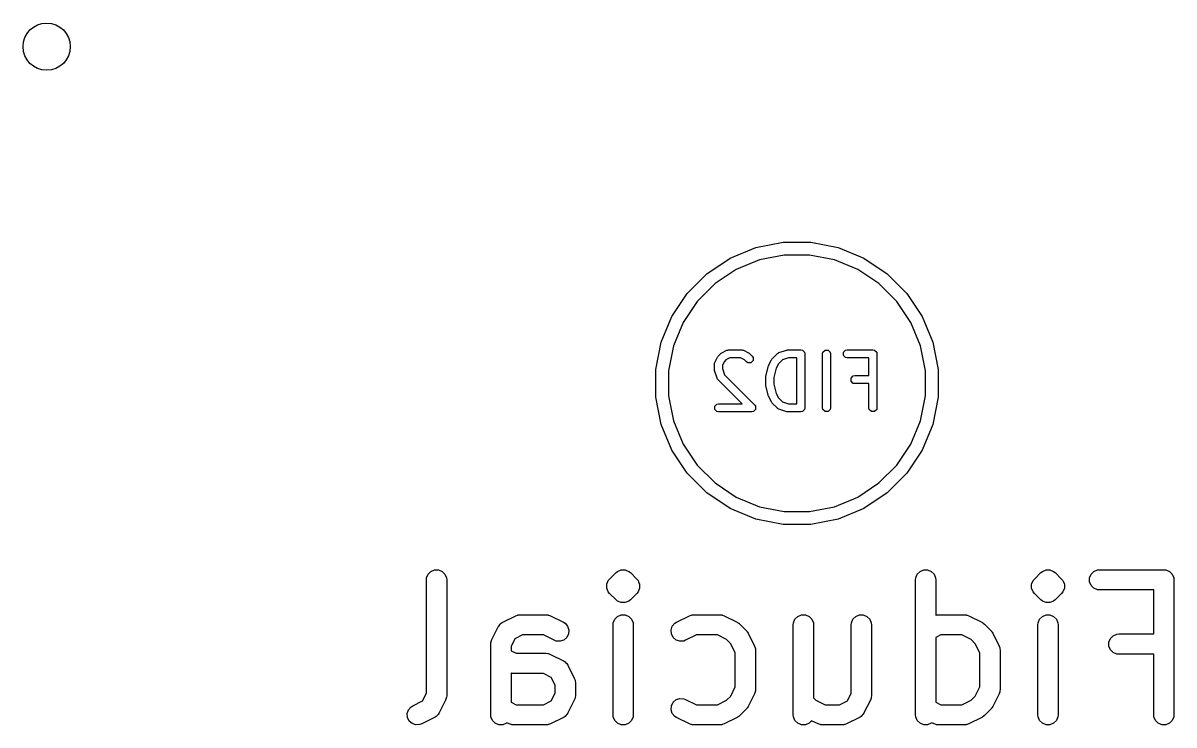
# Model space of a CAD drawing. Header units: inches. Extents: x -0.1 to 2.99, y 0.2 to 2.25.
# Drawn here: x 0.3931 to 0.7284, y 0.2023 to 0.4069 of the extents above; entities that cross this region are included whole.
import ezdxf

# ---------------------------------------------------------------- set-up
doc = ezdxf.new("R2010")
doc.units = ezdxf.units.IN
doc.header["$MEASUREMENT"] = 0
doc.layers.add('BLACK', color=250, linetype='CONTINUOUS')

msp = doc.modelspace()

# ---------------------------------------------------------------- linework, layer by layer
at = {"layer": 'BLACK', "linetype": 'CONTINUOUS'}
for p, q in [((0.60654, 0.34142), (0.61449, 0.343)), ((0.61449, 0.343), (0.6226, 0.343)), ((0.6226, 0.343), (0.63054, 0.34142)), ((0.59906, 0.33832), (0.60654, 0.34142)), ((0.61486, 0.33926), (0.60763, 0.33782)), ((0.62223, 0.33926), (0.61486, 0.33926)), ((0.62945, 0.33782), (0.62223, 0.33926)), ((0.63054, 0.34142), (0.63803, 0.33832)), ((0.59232, 0.33381), (0.59906, 0.33832)), ((0.60763, 0.33782), (0.60083, 0.335)), ((0.63626, 0.335), (0.62945, 0.33782)), ((0.63803, 0.33832), (0.64477, 0.33381)), ((0.58659, 0.32808), (0.59232, 0.33381)), ((0.60083, 0.335), (0.5947, 0.33091)), ((0.64239, 0.33091), (0.63626, 0.335)), ((0.64477, 0.33381), (0.6505, 0.32808)), ((0.5947, 0.33091), (0.58949, 0.3257)), ((0.6476, 0.3257), (0.64239, 0.33091)), ((0.58209, 0.32135), (0.58659, 0.32808)), ((0.58949, 0.3257), (0.5854, 0.31957)), ((0.65169, 0.31957), (0.6476, 0.3257)), ((0.6505, 0.32808), (0.655, 0.32135)), ((0.57898, 0.31386), (0.58209, 0.32135)), ((0.5854, 0.31957), (0.58258, 0.31277)), ((0.65451, 0.31277), (0.65169, 0.31957)), ((0.655, 0.32135), (0.6581, 0.31386)), ((0.5774, 0.30591), (0.57898, 0.31386)), ((0.58258, 0.31277), (0.58114, 0.30554)), ((0.65594, 0.30554), (0.65451, 0.31277)), ((0.6581, 0.31386), (0.65968, 0.30591)), ((0.59461, 0.30797), (0.59536, 0.30947)), ((0.59536, 0.30947), (0.59548, 0.30962)), ((0.59548, 0.30962), (0.59559, 0.30978)), ((0.59559, 0.30978), (0.59634, 0.31053)), ((0.59634, 0.31053), (0.59649, 0.31063)), ((0.59649, 0.31063), (0.59664, 0.31075)), ((0.59664, 0.31075), (0.59814, 0.3115)), ((0.59787, 0.30872), (0.59739, 0.30824)), ((0.59895, 0.30926), (0.59787, 0.30872)), ((0.59814, 0.3115), (0.5982, 0.31152)), ((0.5982, 0.31152), (0.59822, 0.31154)), ((0.59822, 0.31154), (0.5984, 0.31157)), ((0.5984, 0.31157), (0.59859, 0.31162)), ((0.59859, 0.31162), (0.59861, 0.31161)), ((0.59861, 0.31161), (0.59867, 0.31162)), ((0.59867, 0.31162), (0.60242, 0.31162)), ((0.60214, 0.30926), (0.59895, 0.30926)), ((0.60322, 0.30872), (0.60214, 0.30926)), ((0.60242, 0.31162), (0.60248, 0.31161)), ((0.60248, 0.31161), (0.6025, 0.31162)), ((0.6025, 0.31162), (0.60269, 0.31157)), ((0.60269, 0.31157), (0.60287, 0.31154)), ((0.60287, 0.31154), (0.60289, 0.31152)), ((0.60289, 0.31152), (0.60295, 0.3115)), ((0.60295, 0.3115), (0.60445, 0.31075)), ((0.60383, 0.30811), (0.60322, 0.30872)), ((0.60445, 0.31075), (0.6046, 0.31063)), ((0.6046, 0.31063), (0.60476, 0.31053)), ((0.60476, 0.31053), (0.60551, 0.30978)), ((0.60576, 0.30849), (0.60512, 0.30785)), ((0.60551, 0.30978), (0.60576, 0.3094)), ((0.60576, 0.3094), (0.60576, 0.30849)), ((0.61036, 0.30722), (0.61111, 0.30872)), ((0.61111, 0.30872), (0.61123, 0.30887)), ((0.61123, 0.30887), (0.61133, 0.30903)), ((0.61133, 0.30903), (0.61283, 0.31053)), ((0.61283, 0.31053), (0.61288, 0.31056)), ((0.61288, 0.31056), (0.61289, 0.31059)), ((0.61289, 0.31059), (0.61306, 0.31068)), ((0.61306, 0.31068), (0.61322, 0.31079)), ((0.61431, 0.30866), (0.61314, 0.30749)), ((0.61322, 0.31079), (0.61324, 0.31079)), ((0.61324, 0.31079), (0.6133, 0.31081)), ((0.6133, 0.31081), (0.61555, 0.31156)), ((0.61611, 0.30926), (0.61431, 0.30866)), ((0.61555, 0.31156), (0.61573, 0.31159)), ((0.61573, 0.31159), (0.61592, 0.31162)), ((0.61592, 0.31162), (0.61967, 0.31162)), ((0.61849, 0.30926), (0.61611, 0.30926)), ((0.61849, 0.29588), (0.61849, 0.30926)), ((0.61967, 0.31162), (0.62012, 0.31154)), ((0.62012, 0.31154), (0.62076, 0.3109)), ((0.62076, 0.3109), (0.62085, 0.31044)), ((0.62085, 0.31044), (0.62085, 0.2947)), ((0.62599, 0.31044), (0.62608, 0.3109)), ((0.62599, 0.2947), (0.62599, 0.31044)), ((0.62608, 0.3109), (0.62672, 0.31154)), ((0.62672, 0.31154), (0.62762, 0.31154)), ((0.62762, 0.31154), (0.62826, 0.3109)), ((0.62826, 0.3109), (0.62835, 0.31044)), ((0.62835, 0.31044), (0.62835, 0.2947)), ((0.63208, 0.3109), (0.63271, 0.31154)), ((0.63208, 0.30999), (0.63208, 0.3109)), ((0.63271, 0.30935), (0.63208, 0.30999)), ((0.63271, 0.31154), (0.63317, 0.31162)), ((0.63317, 0.30926), (0.63271, 0.30935)), ((0.63317, 0.31162), (0.64067, 0.31162)), ((0.63948, 0.30926), (0.63317, 0.30926)), ((0.63948, 0.30413), (0.63948, 0.30926)), ((0.64067, 0.31162), (0.64112, 0.31154)), ((0.64112, 0.31154), (0.64176, 0.3109)), ((0.64176, 0.3109), (0.64185, 0.31044)), ((0.64185, 0.31044), (0.64185, 0.2947)), ((0.5774, 0.30554), (0.5774, 0.30591)), ((0.5774, 0.29781), (0.5774, 0.30554)), ((0.58114, 0.30554), (0.58114, 0.29817)), ((0.59449, 0.30753), (0.59454, 0.30771)), ((0.5945, 0.3075), (0.59449, 0.30753)), ((0.59449, 0.30744), (0.5945, 0.3075)), ((0.59449, 0.30594), (0.59449, 0.30744)), ((0.59453, 0.30576), (0.59449, 0.30594)), ((0.59455, 0.30557), (0.59453, 0.30576)), ((0.59454, 0.30771), (0.59458, 0.3079)), ((0.5953, 0.30332), (0.59455, 0.30557)), ((0.59458, 0.3079), (0.5946, 0.30792)), ((0.5946, 0.30792), (0.59461, 0.30797)), ((0.59739, 0.30824), (0.59685, 0.30717)), ((0.59685, 0.30717), (0.59685, 0.30614)), ((0.59685, 0.30614), (0.59745, 0.30433)), ((0.60422, 0.30785), (0.60383, 0.30811)), ((0.60512, 0.30785), (0.60422, 0.30785)), ((0.60952, 0.30398), (0.61027, 0.30698)), ((0.61027, 0.30698), (0.61033, 0.3071)), ((0.61033, 0.3071), (0.61036, 0.30722)), ((0.61253, 0.30628), (0.61185, 0.30355)), ((0.61314, 0.30749), (0.61253, 0.30628)), ((0.65594, 0.29817), (0.65594, 0.30554)), ((0.65968, 0.30591), (0.65968, 0.29781)), ((0.59533, 0.30327), (0.5953, 0.30332)), ((0.59533, 0.30324), (0.59533, 0.30327)), ((0.59543, 0.30309), (0.59533, 0.30324)), ((0.59553, 0.30292), (0.59543, 0.30309)), ((0.59555, 0.30291), (0.59553, 0.30292)), ((0.59559, 0.30286), (0.59555, 0.30291)), ((0.60257, 0.29588), (0.59559, 0.30286)), ((0.59745, 0.30433), (0.60626, 0.29553)), ((0.60949, 0.30369), (0.60952, 0.30384)), ((0.60949, 0.30144), (0.60949, 0.30369)), ((0.60952, 0.30384), (0.60952, 0.30398)), ((0.61185, 0.30355), (0.61185, 0.30159)), ((0.63432, 0.3034), (0.63496, 0.30404)), ((0.63432, 0.30249), (0.63432, 0.3034)), ((0.63496, 0.30185), (0.63432, 0.30249)), ((0.63496, 0.30404), (0.63542, 0.30413)), ((0.63542, 0.30176), (0.63496, 0.30185)), ((0.63542, 0.30413), (0.63948, 0.30413)), ((0.63948, 0.30176), (0.63542, 0.30176)), ((0.63948, 0.2947), (0.63948, 0.30176)), ((0.60952, 0.3013), (0.60949, 0.30144)), ((0.60952, 0.30116), (0.60952, 0.3013)), ((0.61027, 0.29816), (0.60952, 0.30116)), ((0.61185, 0.30159), (0.61253, 0.29886)), ((0.61253, 0.29886), (0.61314, 0.29765)), ((0.57898, 0.28986), (0.5774, 0.29781)), ((0.58114, 0.29817), (0.58258, 0.29095)), ((0.59458, 0.29515), (0.59522, 0.29579)), ((0.59458, 0.29424), (0.59458, 0.29515)), ((0.59522, 0.29579), (0.59567, 0.29588)), ((0.59567, 0.29588), (0.60257, 0.29588)), ((0.60626, 0.29553), (0.60651, 0.29515)), ((0.60651, 0.29515), (0.60651, 0.29515)), ((0.60651, 0.29515), (0.60651, 0.29515)), ((0.60651, 0.29515), (0.60651, 0.29424)), ((0.61033, 0.29804), (0.61027, 0.29816)), ((0.61036, 0.29792), (0.61033, 0.29804)), ((0.61111, 0.29642), (0.61036, 0.29792)), ((0.61123, 0.29627), (0.61111, 0.29642)), ((0.61133, 0.29611), (0.61123, 0.29627)), ((0.61283, 0.29461), (0.61133, 0.29611)), ((0.61314, 0.29765), (0.61431, 0.29648)), ((0.61431, 0.29648), (0.61611, 0.29588)), ((0.61611, 0.29588), (0.61849, 0.29588)), ((0.65451, 0.29095), (0.65594, 0.29817)), ((0.65968, 0.29781), (0.6581, 0.28986)), ((0.59522, 0.2936), (0.59458, 0.29424)), ((0.59567, 0.29351), (0.59522, 0.2936)), ((0.60542, 0.29351), (0.59567, 0.29351)), ((0.60587, 0.2936), (0.60542, 0.29351)), ((0.60651, 0.29424), (0.60587, 0.2936)), ((0.60651, 0.29424), (0.60651, 0.29424)), ((0.60651, 0.29424), (0.60651, 0.29424)), ((0.61288, 0.29458), (0.61283, 0.29461)), ((0.61289, 0.29455), (0.61288, 0.29458)), ((0.61306, 0.29446), (0.61289, 0.29455)), ((0.61322, 0.29435), (0.61306, 0.29446)), ((0.61324, 0.29435), (0.61322, 0.29435)), ((0.6133, 0.29433), (0.61324, 0.29435)), ((0.61555, 0.29358), (0.6133, 0.29433)), ((0.61573, 0.29355), (0.61555, 0.29358)), ((0.61592, 0.29351), (0.61573, 0.29355)), ((0.61967, 0.29351), (0.61592, 0.29351)), ((0.62012, 0.2936), (0.61967, 0.29351)), ((0.62076, 0.29424), (0.62012, 0.2936)), ((0.62085, 0.2947), (0.62076, 0.29424)), ((0.62076, 0.29424), (0.62076, 0.29424)), ((0.62608, 0.29424), (0.62599, 0.2947)), ((0.62672, 0.2936), (0.62608, 0.29424)), ((0.62762, 0.2936), (0.62672, 0.2936)), ((0.62826, 0.29424), (0.62762, 0.2936)), ((0.62835, 0.2947), (0.62826, 0.29424)), ((0.63957, 0.29424), (0.63948, 0.2947)), ((0.64021, 0.2936), (0.63957, 0.29424)), ((0.64112, 0.2936), (0.64021, 0.2936)), ((0.64176, 0.29424), (0.64112, 0.2936)), ((0.64185, 0.2947), (0.64176, 0.29424)), ((0.58209, 0.28237), (0.57898, 0.28986)), ((0.58258, 0.29095), (0.5854, 0.28414)), ((0.65169, 0.28414), (0.65451, 0.29095)), ((0.6581, 0.28986), (0.655, 0.28237)), ((0.58659, 0.27563), (0.58209, 0.28237)), ((0.5854, 0.28414), (0.58949, 0.27802)), ((0.6476, 0.27802), (0.65169, 0.28414)), ((0.655, 0.28237), (0.6505, 0.27563)), ((0.59232, 0.2699), (0.58659, 0.27563)), ((0.58949, 0.27802), (0.5947, 0.27281)), ((0.64239, 0.27281), (0.6476, 0.27802)), ((0.6505, 0.27563), (0.64477, 0.2699)), ((0.5947, 0.27281), (0.60083, 0.26871)), ((0.63626, 0.26871), (0.64239, 0.27281)), ((0.59906, 0.2654), (0.59232, 0.2699)), ((0.60083, 0.26871), (0.60763, 0.26589)), ((0.62945, 0.26589), (0.63626, 0.26871)), ((0.64477, 0.2699), (0.63803, 0.2654)), ((0.60654, 0.2623), (0.59906, 0.2654)), ((0.60763, 0.26589), (0.61486, 0.26446)), ((0.62223, 0.26446), (0.62945, 0.26589)), ((0.63803, 0.2654), (0.63054, 0.2623)), ((0.61449, 0.26072), (0.60654, 0.2623)), ((0.61486, 0.26446), (0.62223, 0.26446)), ((0.63054, 0.2623), (0.6226, 0.26072)), ((0.6226, 0.26072), (0.61449, 0.26072)), ((0.5106, 0.24458), (0.51066, 0.24516)), ((0.51066, 0.24516), (0.5111, 0.24622)), ((0.5111, 0.24622), (0.51192, 0.24704)), ((0.51192, 0.24704), (0.51298, 0.24748)), ((0.51298, 0.24748), (0.51413, 0.24748)), ((0.51413, 0.24748), (0.5152, 0.24704)), ((0.5152, 0.24704), (0.51601, 0.24622)), ((0.51601, 0.24622), (0.51645, 0.24516)), ((0.51645, 0.24516), (0.51651, 0.24458)), ((0.56359, 0.24435), (0.56396, 0.2448)), ((0.56396, 0.2448), (0.56584, 0.24667)), ((0.56584, 0.24667), (0.56628, 0.24704)), ((0.56628, 0.24704), (0.56735, 0.24748)), ((0.56735, 0.24748), (0.5685, 0.24748)), ((0.5685, 0.24748), (0.5685, 0.24748)), ((0.5685, 0.24748), (0.56957, 0.24704)), ((0.56957, 0.24704), (0.57001, 0.24667)), ((0.57001, 0.24667), (0.57189, 0.2448)), ((0.57189, 0.2448), (0.57225, 0.24435)), ((0.65309, 0.24458), (0.65314, 0.24516)), ((0.65314, 0.24516), (0.65358, 0.24622)), ((0.65358, 0.24622), (0.6544, 0.24704)), ((0.6544, 0.24704), (0.65546, 0.24748)), ((0.65546, 0.24748), (0.65661, 0.24748)), ((0.65661, 0.24748), (0.65768, 0.24704)), ((0.65768, 0.24704), (0.65849, 0.24622)), ((0.65849, 0.24622), (0.65893, 0.24516)), ((0.65893, 0.24516), (0.65899, 0.24458)), ((0.68733, 0.24435), (0.6877, 0.2448)), ((0.6877, 0.2448), (0.68957, 0.24667)), ((0.68957, 0.24667), (0.69002, 0.24704)), ((0.69002, 0.24704), (0.69108, 0.24748)), ((0.69108, 0.24748), (0.69224, 0.24748)), ((0.69224, 0.24748), (0.69224, 0.24748)), ((0.69224, 0.24748), (0.6933, 0.24704)), ((0.6933, 0.24704), (0.69375, 0.24667)), ((0.69375, 0.24667), (0.69562, 0.2448)), ((0.69562, 0.2448), (0.69599, 0.24435)), ((0.70376, 0.24516), (0.7042, 0.24622)), ((0.70376, 0.24401), (0.70376, 0.24516)), ((0.7042, 0.24622), (0.70502, 0.24704)), ((0.70502, 0.24704), (0.70608, 0.24748)), ((0.70608, 0.24748), (0.70666, 0.24753)), ((0.70666, 0.24753), (0.7254, 0.24753)), ((0.7254, 0.24753), (0.72598, 0.24748)), ((0.72598, 0.24748), (0.72705, 0.24704)), ((0.72705, 0.24704), (0.72786, 0.24622)), ((0.72786, 0.24622), (0.7283, 0.24516)), ((0.7283, 0.24516), (0.72836, 0.24458)), ((0.5106, 0.21153), (0.5106, 0.24458)), ((0.51651, 0.24458), (0.51651, 0.21084)), ((0.56315, 0.24328), (0.56359, 0.24435)), ((0.56315, 0.24213), (0.56315, 0.24328)), ((0.56359, 0.24107), (0.56315, 0.24213)), ((0.57225, 0.24435), (0.5724, 0.24401)), ((0.5727, 0.24213), (0.57225, 0.24107)), ((0.5724, 0.24401), (0.5727, 0.24328)), ((0.5727, 0.24328), (0.5727, 0.24213)), ((0.65309, 0.20521), (0.65309, 0.24458)), ((0.65899, 0.24458), (0.65899, 0.2343)), ((0.68689, 0.24328), (0.68733, 0.24435)), ((0.68689, 0.24213), (0.68689, 0.24328)), ((0.68733, 0.24107), (0.68689, 0.24213)), ((0.69599, 0.24435), (0.69613, 0.24401)), ((0.69643, 0.24213), (0.69599, 0.24107)), ((0.69613, 0.24401), (0.69643, 0.24328)), ((0.69643, 0.24328), (0.69643, 0.24213)), ((0.7042, 0.24294), (0.70376, 0.24401)), ((0.70502, 0.24213), (0.7042, 0.24294)), ((0.70608, 0.24169), (0.70502, 0.24213)), ((0.70666, 0.24163), (0.70608, 0.24169)), ((0.72245, 0.24163), (0.70666, 0.24163)), ((0.72245, 0.22879), (0.72245, 0.24163)), ((0.72836, 0.24458), (0.72836, 0.20521)), ((0.56396, 0.24062), (0.56359, 0.24107)), ((0.56584, 0.23874), (0.56396, 0.24062)), ((0.56628, 0.23838), (0.56584, 0.23874)), ((0.56735, 0.23794), (0.56628, 0.23838)), ((0.56957, 0.23838), (0.5685, 0.23794)), ((0.57001, 0.23874), (0.56957, 0.23838)), ((0.57189, 0.24062), (0.57001, 0.23874)), ((0.57225, 0.24107), (0.57189, 0.24062)), ((0.6877, 0.24062), (0.68733, 0.24107)), ((0.68957, 0.23874), (0.6877, 0.24062)), ((0.69002, 0.23838), (0.68957, 0.23874)), ((0.69108, 0.23794), (0.69002, 0.23838)), ((0.6933, 0.23838), (0.69224, 0.23794)), ((0.69375, 0.23874), (0.6933, 0.23838)), ((0.69562, 0.24062), (0.69375, 0.23874)), ((0.69599, 0.24107), (0.69562, 0.24062)), ((0.5685, 0.23794), (0.56735, 0.23794)), ((0.56735, 0.23794), (0.56735, 0.23794)), ((0.5685, 0.23794), (0.5685, 0.23794)), ((0.69224, 0.23794), (0.69108, 0.23794)), ((0.69108, 0.23794), (0.69108, 0.23794)), ((0.69224, 0.23794), (0.69224, 0.23794)), ((0.53166, 0.2311), (0.53185, 0.23139)), ((0.53185, 0.23139), (0.53213, 0.23164)), ((0.53213, 0.23164), (0.53237, 0.23192)), ((0.53237, 0.23192), (0.53266, 0.2321)), ((0.53266, 0.2321), (0.53272, 0.23215)), ((0.53272, 0.23215), (0.53276, 0.23216)), ((0.53276, 0.23216), (0.53286, 0.23222)), ((0.53286, 0.23222), (0.53661, 0.2341)), ((0.53661, 0.2341), (0.53715, 0.23431)), ((0.53715, 0.23431), (0.53725, 0.23431)), ((0.53725, 0.23431), (0.53735, 0.23435)), ((0.53735, 0.23435), (0.53793, 0.23441)), ((0.53793, 0.23441), (0.54543, 0.23441)), ((0.54543, 0.23441), (0.546, 0.23435)), ((0.546, 0.23435), (0.5461, 0.23431)), ((0.5461, 0.23431), (0.54621, 0.23431)), ((0.54621, 0.23431), (0.54675, 0.2341)), ((0.54675, 0.2341), (0.5505, 0.23222)), ((0.5505, 0.23222), (0.55099, 0.23192)), ((0.55099, 0.23192), (0.55174, 0.23105)), ((0.56497, 0.23146), (0.56503, 0.23203)), ((0.56497, 0.20521), (0.56497, 0.23146)), ((0.56503, 0.23203), (0.56547, 0.2331)), ((0.56547, 0.2331), (0.56628, 0.23391)), ((0.56628, 0.23391), (0.56735, 0.23435)), ((0.56735, 0.23435), (0.5685, 0.23435)), ((0.5685, 0.23435), (0.56957, 0.23391)), ((0.56957, 0.23391), (0.57038, 0.2331)), ((0.57038, 0.2331), (0.57082, 0.23203)), ((0.57082, 0.23203), (0.57088, 0.23146)), ((0.57088, 0.23146), (0.57088, 0.20521)), ((0.58223, 0.23105), (0.58299, 0.23192)), ((0.58299, 0.23192), (0.58348, 0.23222)), ((0.58348, 0.23222), (0.58723, 0.2341)), ((0.58723, 0.2341), (0.58777, 0.23431)), ((0.58777, 0.23431), (0.58787, 0.23431)), ((0.58787, 0.23431), (0.58797, 0.23435)), ((0.58797, 0.23435), (0.58855, 0.23441)), ((0.58855, 0.23441), (0.59605, 0.23441)), ((0.59605, 0.23441), (0.59662, 0.23435)), ((0.59662, 0.23435), (0.59672, 0.23431)), ((0.59672, 0.23431), (0.59683, 0.23431)), ((0.59683, 0.23431), (0.59737, 0.2341)), ((0.59737, 0.2341), (0.60112, 0.23222)), ((0.60112, 0.23222), (0.60136, 0.23207)), ((0.60136, 0.23207), (0.60144, 0.23204)), ((0.60144, 0.23204), (0.60152, 0.23197)), ((0.60152, 0.23197), (0.60161, 0.23192)), ((0.60161, 0.23192), (0.60166, 0.23186)), ((0.60166, 0.23186), (0.60188, 0.23167)), ((0.60188, 0.23167), (0.60376, 0.2298)), ((0.61747, 0.23146), (0.61752, 0.23203)), ((0.61747, 0.20521), (0.61747, 0.23146)), ((0.61752, 0.23203), (0.61796, 0.2331)), ((0.61796, 0.2331), (0.61878, 0.23391)), ((0.61878, 0.23391), (0.61984, 0.23435)), ((0.61984, 0.23435), (0.62099, 0.23435)), ((0.62099, 0.23435), (0.62206, 0.23391)), ((0.62206, 0.23391), (0.62287, 0.2331)), ((0.62287, 0.2331), (0.62331, 0.23203)), ((0.62331, 0.23203), (0.62337, 0.23146)), ((0.62337, 0.23146), (0.62337, 0.21018)), ((0.63434, 0.23146), (0.63439, 0.23203)), ((0.63434, 0.21153), (0.63434, 0.23146)), ((0.63439, 0.23203), (0.63484, 0.2331)), ((0.63484, 0.2331), (0.63565, 0.23391)), ((0.63565, 0.23391), (0.63671, 0.23435)), ((0.63671, 0.23435), (0.63787, 0.23435)), ((0.63787, 0.23435), (0.63893, 0.23391)), ((0.63893, 0.23391), (0.63975, 0.2331)), ((0.63975, 0.2331), (0.64019, 0.23203)), ((0.64019, 0.23203), (0.64024, 0.23146)), ((0.64024, 0.23146), (0.64024, 0.21084)), ((0.65899, 0.2343), (0.65901, 0.23431)), ((0.65901, 0.23431), (0.65911, 0.23431)), ((0.65911, 0.23431), (0.65921, 0.23435)), ((0.65921, 0.23435), (0.65979, 0.23441)), ((0.65979, 0.23441), (0.66729, 0.23441)), ((0.66729, 0.23441), (0.66786, 0.23435)), ((0.66786, 0.23435), (0.66796, 0.23431)), ((0.66796, 0.23431), (0.66807, 0.23431)), ((0.66807, 0.23431), (0.66861, 0.2341)), ((0.66861, 0.2341), (0.67236, 0.23222)), ((0.67236, 0.23222), (0.67261, 0.23207)), ((0.67261, 0.23207), (0.67268, 0.23204)), ((0.67268, 0.23204), (0.67276, 0.23197)), ((0.67276, 0.23197), (0.67285, 0.23192)), ((0.67285, 0.23192), (0.6729, 0.23186)), ((0.6729, 0.23186), (0.67312, 0.23167)), ((0.67312, 0.23167), (0.675, 0.2298)), ((0.68871, 0.23146), (0.68876, 0.23203)), ((0.68871, 0.20521), (0.68871, 0.23146)), ((0.68876, 0.23203), (0.6892, 0.2331)), ((0.6892, 0.2331), (0.69002, 0.23391)), ((0.69002, 0.23391), (0.69108, 0.23435)), ((0.69108, 0.23435), (0.69224, 0.23435)), ((0.69224, 0.23435), (0.6933, 0.23391)), ((0.6933, 0.23391), (0.69411, 0.2331)), ((0.69411, 0.2331), (0.69456, 0.23203)), ((0.69456, 0.23203), (0.69461, 0.23146)), ((0.69461, 0.23146), (0.69461, 0.20521)), ((0.52966, 0.22715), (0.53154, 0.2309)), ((0.53154, 0.2309), (0.5316, 0.231)), ((0.5316, 0.231), (0.53161, 0.23105)), ((0.53161, 0.23105), (0.53166, 0.2311)), ((0.53863, 0.22851), (0.53638, 0.22738)), ((0.54473, 0.22851), (0.53863, 0.22851)), ((0.54786, 0.22694), (0.54473, 0.22851)), ((0.55202, 0.2288), (0.55151, 0.22777)), ((0.55174, 0.23105), (0.55211, 0.22995)), ((0.55211, 0.22995), (0.55202, 0.2288)), ((0.58187, 0.22995), (0.58223, 0.23105)), ((0.58195, 0.2288), (0.58187, 0.22995)), ((0.58246, 0.22777), (0.58195, 0.2288)), ((0.58924, 0.22851), (0.58612, 0.22694)), ((0.59535, 0.22851), (0.58924, 0.22851)), ((0.59805, 0.22716), (0.59535, 0.22851)), ((0.60376, 0.2298), (0.60394, 0.22957)), ((0.60394, 0.22957), (0.604, 0.22952)), ((0.604, 0.22952), (0.60406, 0.22943)), ((0.60406, 0.22943), (0.60413, 0.22935)), ((0.60413, 0.22935), (0.60416, 0.22928)), ((0.60416, 0.22928), (0.60431, 0.22903)), ((0.60431, 0.22903), (0.60619, 0.22528)), ((0.66049, 0.22851), (0.65899, 0.22776)), ((0.66659, 0.22851), (0.66049, 0.22851)), ((0.66929, 0.22716), (0.66659, 0.22851)), ((0.675, 0.2298), (0.67519, 0.22957)), ((0.67519, 0.22957), (0.67524, 0.22952)), ((0.67524, 0.22952), (0.6753, 0.22943)), ((0.6753, 0.22943), (0.67537, 0.22935)), ((0.67537, 0.22935), (0.6754, 0.22928)), ((0.6754, 0.22928), (0.67555, 0.22903)), ((0.67555, 0.22903), (0.67743, 0.22528)), ((0.70983, 0.22747), (0.71064, 0.22829)), ((0.71064, 0.22829), (0.71171, 0.22873)), ((0.71171, 0.22873), (0.71228, 0.22879)), ((0.71228, 0.22879), (0.72245, 0.22879)), ((0.52935, 0.22583), (0.52941, 0.22641)), ((0.52935, 0.20521), (0.52935, 0.22583)), ((0.52941, 0.22641), (0.52945, 0.22651)), ((0.52945, 0.22651), (0.52946, 0.22661)), ((0.52946, 0.22661), (0.52966, 0.22715)), ((0.53638, 0.22738), (0.53526, 0.22514)), ((0.53526, 0.22514), (0.53526, 0.22391)), ((0.5484, 0.22674), (0.54786, 0.22694)), ((0.54955, 0.22665), (0.5484, 0.22674)), ((0.55064, 0.22702), (0.54955, 0.22665)), ((0.55151, 0.22777), (0.55064, 0.22702)), ((0.58334, 0.22702), (0.58246, 0.22777)), ((0.58443, 0.22665), (0.58334, 0.22702)), ((0.58558, 0.22674), (0.58443, 0.22665)), ((0.58612, 0.22694), (0.58558, 0.22674)), ((0.59924, 0.22596), (0.59805, 0.22716)), ((0.60059, 0.22326), (0.59924, 0.22596)), ((0.60619, 0.22528), (0.60639, 0.22474)), ((0.60639, 0.22474), (0.6064, 0.22463)), ((0.6064, 0.22463), (0.60644, 0.22454)), ((0.65899, 0.22776), (0.65899, 0.20891)), ((0.67048, 0.22596), (0.66929, 0.22716)), ((0.67183, 0.22326), (0.67048, 0.22596)), ((0.67743, 0.22528), (0.67763, 0.22474)), ((0.67763, 0.22474), (0.67764, 0.22463)), ((0.67764, 0.22463), (0.67768, 0.22454)), ((0.70939, 0.22641), (0.70983, 0.22747)), ((0.70939, 0.22526), (0.70939, 0.22641)), ((0.70983, 0.22419), (0.70939, 0.22526)), ((0.53526, 0.22391), (0.53675, 0.22316)), ((0.53675, 0.22316), (0.54543, 0.22316)), ((0.54543, 0.22316), (0.546, 0.22311)), ((0.546, 0.22311), (0.5461, 0.22307)), ((0.5461, 0.22307), (0.54621, 0.22306)), ((0.54621, 0.22306), (0.54675, 0.22285)), ((0.54675, 0.22285), (0.5505, 0.22098)), ((0.60059, 0.21341), (0.60059, 0.22326)), ((0.60644, 0.22454), (0.6065, 0.22396)), ((0.6065, 0.22396), (0.6065, 0.21271)), ((0.67183, 0.21341), (0.67183, 0.22326)), ((0.67768, 0.22454), (0.67774, 0.22396)), ((0.67774, 0.22396), (0.67774, 0.21271)), ((0.71064, 0.22338), (0.70983, 0.22419)), ((0.71171, 0.22294), (0.71064, 0.22338)), ((0.71228, 0.22288), (0.71171, 0.22294)), ((0.72245, 0.22288), (0.71228, 0.22288)), ((0.72245, 0.20521), (0.72245, 0.22288)), ((0.5505, 0.22098), (0.55059, 0.22092)), ((0.55059, 0.22092), (0.55064, 0.2209)), ((0.55064, 0.2209), (0.5507, 0.22085)), ((0.5507, 0.22085), (0.55099, 0.22067)), ((0.55099, 0.22067), (0.55123, 0.22039)), ((0.55123, 0.22039), (0.55151, 0.22015)), ((0.55151, 0.22015), (0.55169, 0.21985)), ((0.55169, 0.21985), (0.55174, 0.2198)), ((0.55174, 0.2198), (0.55176, 0.21975)), ((0.55176, 0.21975), (0.55182, 0.21966)), ((0.55182, 0.21966), (0.55369, 0.21591)), ((0.53527, 0.21736), (0.53526, 0.21737)), ((0.53526, 0.21737), (0.53526, 0.20891)), ((0.53538, 0.21735), (0.53527, 0.21736)), ((0.53548, 0.21731), (0.53538, 0.21735)), ((0.53605, 0.21726), (0.53548, 0.21731)), ((0.54473, 0.21726), (0.53605, 0.21726)), ((0.54698, 0.21613), (0.54473, 0.21726)), ((0.5481, 0.21389), (0.54698, 0.21613)), ((0.55369, 0.21591), (0.5539, 0.21537)), ((0.5539, 0.21537), (0.55391, 0.21526)), ((0.55391, 0.21526), (0.55395, 0.21516)), ((0.55395, 0.21516), (0.554, 0.21459)), ((0.554, 0.21459), (0.554, 0.21084)), ((0.50948, 0.20929), (0.5106, 0.21153)), ((0.54698, 0.20929), (0.5481, 0.21153)), ((0.5481, 0.21153), (0.5481, 0.21389)), ((0.59924, 0.21071), (0.60059, 0.21341)), ((0.60619, 0.21139), (0.60431, 0.20764)), ((0.60639, 0.21193), (0.60619, 0.21139)), ((0.6064, 0.21204), (0.60639, 0.21193)), ((0.60644, 0.21213), (0.6064, 0.21204)), ((0.6065, 0.21271), (0.60644, 0.21213)), ((0.63322, 0.20929), (0.63434, 0.21153)), ((0.67048, 0.21071), (0.67183, 0.21341)), ((0.67743, 0.21139), (0.67555, 0.20764)), ((0.67763, 0.21193), (0.67743, 0.21139)), ((0.67764, 0.21204), (0.67763, 0.21193)), ((0.67768, 0.21213), (0.67764, 0.21204)), ((0.67774, 0.21271), (0.67768, 0.21213)), ((0.50661, 0.20785), (0.50948, 0.20929)), ((0.5162, 0.20952), (0.51432, 0.20577)), ((0.5164, 0.21006), (0.5162, 0.20952)), ((0.51641, 0.21016), (0.5164, 0.21006)), ((0.51645, 0.21026), (0.51641, 0.21016)), ((0.51651, 0.21084), (0.51645, 0.21026)), ((0.53526, 0.20891), (0.53675, 0.20816)), ((0.53675, 0.20816), (0.54473, 0.20816)), ((0.54473, 0.20816), (0.54698, 0.20929)), ((0.55369, 0.20952), (0.55182, 0.20577)), ((0.5539, 0.21006), (0.55369, 0.20952)), ((0.55391, 0.21016), (0.5539, 0.21006)), ((0.55395, 0.21026), (0.55391, 0.21016)), ((0.554, 0.21084), (0.55395, 0.21026)), ((0.58187, 0.20672), (0.58195, 0.20787)), ((0.58195, 0.20787), (0.58246, 0.2089)), ((0.58246, 0.2089), (0.58334, 0.20965)), ((0.58334, 0.20965), (0.58443, 0.21002)), ((0.58443, 0.21002), (0.58558, 0.20993)), ((0.58558, 0.20993), (0.58612, 0.20973)), ((0.58612, 0.20973), (0.58924, 0.20816)), ((0.58924, 0.20816), (0.59535, 0.20816)), ((0.59535, 0.20816), (0.59805, 0.20951)), ((0.59805, 0.20951), (0.59924, 0.21071)), ((0.62337, 0.21018), (0.62404, 0.20951)), ((0.62404, 0.20951), (0.62674, 0.20816)), ((0.62674, 0.20816), (0.63097, 0.20816)), ((0.63097, 0.20816), (0.63322, 0.20929)), ((0.63993, 0.20952), (0.63806, 0.20577)), ((0.64014, 0.21006), (0.63993, 0.20952)), ((0.64015, 0.21016), (0.64014, 0.21006)), ((0.64019, 0.21026), (0.64015, 0.21016)), ((0.64024, 0.21084), (0.64019, 0.21026)), ((0.65899, 0.20891), (0.66049, 0.20816)), ((0.66049, 0.20816), (0.66659, 0.20816)), ((0.66659, 0.20816), (0.66929, 0.20951)), ((0.66929, 0.20951), (0.67048, 0.21071)), ((0.505, 0.20558), (0.50537, 0.20667)), ((0.50508, 0.20443), (0.505, 0.20558)), ((0.50537, 0.20667), (0.50612, 0.20754)), ((0.50612, 0.20754), (0.50661, 0.20785)), ((0.5131, 0.20451), (0.513, 0.20445)), ((0.51314, 0.20452), (0.5131, 0.20451)), ((0.5132, 0.20457), (0.51314, 0.20452)), ((0.51349, 0.20475), (0.5132, 0.20457)), ((0.51373, 0.20503), (0.51349, 0.20475)), ((0.51401, 0.20528), (0.51373, 0.20503)), ((0.5142, 0.20557), (0.51401, 0.20528)), ((0.51425, 0.20562), (0.5142, 0.20557)), ((0.51426, 0.20567), (0.51425, 0.20562)), ((0.51432, 0.20577), (0.51426, 0.20567)), ((0.52941, 0.20464), (0.52935, 0.20521)), ((0.52985, 0.20357), (0.52941, 0.20464)), ((0.55059, 0.20451), (0.5505, 0.20445)), ((0.55064, 0.20452), (0.55059, 0.20451)), ((0.5507, 0.20457), (0.55064, 0.20452)), ((0.55099, 0.20475), (0.5507, 0.20457)), ((0.55123, 0.20503), (0.55099, 0.20475)), ((0.55151, 0.20528), (0.55123, 0.20503)), ((0.55169, 0.20557), (0.55151, 0.20528)), ((0.55174, 0.20562), (0.55169, 0.20557)), ((0.55176, 0.20567), (0.55174, 0.20562)), ((0.55182, 0.20577), (0.55176, 0.20567)), ((0.56503, 0.20464), (0.56497, 0.20521)), ((0.56547, 0.20357), (0.56503, 0.20464)), ((0.57082, 0.20464), (0.57038, 0.20357)), ((0.57088, 0.20521), (0.57082, 0.20464)), ((0.58223, 0.20562), (0.58187, 0.20672)), ((0.58299, 0.20475), (0.58223, 0.20562)), ((0.58348, 0.20445), (0.58299, 0.20475)), ((0.60136, 0.2046), (0.60112, 0.20445)), ((0.60144, 0.20463), (0.60136, 0.2046)), ((0.60152, 0.2047), (0.60144, 0.20463)), ((0.60161, 0.20475), (0.60152, 0.2047)), ((0.60166, 0.20481), (0.60161, 0.20475)), ((0.60188, 0.205), (0.60166, 0.20481)), ((0.60376, 0.20687), (0.60188, 0.205)), ((0.60394, 0.2071), (0.60376, 0.20687)), ((0.604, 0.20715), (0.60394, 0.2071)), ((0.60406, 0.20724), (0.604, 0.20715)), ((0.60413, 0.20732), (0.60406, 0.20724)), ((0.60416, 0.20739), (0.60413, 0.20732)), ((0.60431, 0.20764), (0.60416, 0.20739)), ((0.61752, 0.20464), (0.61747, 0.20521)), ((0.61796, 0.20357), (0.61752, 0.20464)), ((0.63683, 0.20451), (0.63674, 0.20445)), ((0.63688, 0.20452), (0.63683, 0.20451)), ((0.63694, 0.20457), (0.63688, 0.20452)), ((0.63723, 0.20475), (0.63694, 0.20457)), ((0.63747, 0.20503), (0.63723, 0.20475)), ((0.63775, 0.20528), (0.63747, 0.20503)), ((0.63793, 0.20557), (0.63775, 0.20528)), ((0.63798, 0.20562), (0.63793, 0.20557)), ((0.638, 0.20567), (0.63798, 0.20562)), ((0.63806, 0.20577), (0.638, 0.20567)), ((0.65314, 0.20464), (0.65309, 0.20521)), ((0.65358, 0.20357), (0.65314, 0.20464)), ((0.67261, 0.2046), (0.67236, 0.20445)), ((0.67268, 0.20463), (0.67261, 0.2046)), ((0.67276, 0.2047), (0.67268, 0.20463)), ((0.67285, 0.20475), (0.67276, 0.2047)), ((0.6729, 0.20481), (0.67285, 0.20475)), ((0.67312, 0.205), (0.6729, 0.20481)), ((0.675, 0.20687), (0.67312, 0.205)), ((0.67519, 0.2071), (0.675, 0.20687)), ((0.67524, 0.20715), (0.67519, 0.2071)), ((0.6753, 0.20724), (0.67524, 0.20715)), ((0.67537, 0.20732), (0.6753, 0.20724)), ((0.6754, 0.20739), (0.67537, 0.20732)), ((0.67555, 0.20764), (0.6754, 0.20739)), ((0.68876, 0.20464), (0.68871, 0.20521)), ((0.6892, 0.20357), (0.68876, 0.20464)), ((0.69456, 0.20464), (0.69411, 0.20357)), ((0.69461, 0.20521), (0.69456, 0.20464)), ((0.72251, 0.20464), (0.72245, 0.20521)), ((0.72295, 0.20357), (0.72251, 0.20464)), ((0.7283, 0.20464), (0.72786, 0.20357)), ((0.72836, 0.20521), (0.7283, 0.20464)), ((0.5056, 0.2034), (0.50508, 0.20443)), ((0.50647, 0.20265), (0.5056, 0.2034)), ((0.50756, 0.20228), (0.50647, 0.20265)), ((0.50871, 0.20236), (0.50756, 0.20228)), ((0.50925, 0.20257), (0.50871, 0.20236)), ((0.513, 0.20445), (0.50925, 0.20257)), ((0.53066, 0.20276), (0.52985, 0.20357)), ((0.53173, 0.20232), (0.53066, 0.20276)), ((0.53288, 0.20232), (0.53173, 0.20232)), ((0.53394, 0.20276), (0.53288, 0.20232)), ((0.53408, 0.2029), (0.53394, 0.20276)), ((0.53473, 0.20257), (0.53408, 0.2029)), ((0.53527, 0.20236), (0.53473, 0.20257)), ((0.53538, 0.20236), (0.53527, 0.20236)), ((0.53548, 0.20232), (0.53538, 0.20236)), ((0.53605, 0.20226), (0.53548, 0.20232)), ((0.54543, 0.20226), (0.53605, 0.20226)), ((0.546, 0.20232), (0.54543, 0.20226)), ((0.5461, 0.20236), (0.546, 0.20232)), ((0.54621, 0.20236), (0.5461, 0.20236)), ((0.54675, 0.20257), (0.54621, 0.20236)), ((0.5505, 0.20445), (0.54675, 0.20257)), ((0.56628, 0.20276), (0.56547, 0.20357)), ((0.56735, 0.20232), (0.56628, 0.20276)), ((0.5685, 0.20232), (0.56735, 0.20232)), ((0.56957, 0.20276), (0.5685, 0.20232)), ((0.57038, 0.20357), (0.56957, 0.20276)), ((0.58723, 0.20257), (0.58348, 0.20445)), ((0.58777, 0.20236), (0.58723, 0.20257)), ((0.58787, 0.20236), (0.58777, 0.20236)), ((0.58797, 0.20232), (0.58787, 0.20236)), ((0.58855, 0.20226), (0.58797, 0.20232)), ((0.59605, 0.20226), (0.58855, 0.20226)), ((0.59662, 0.20232), (0.59605, 0.20226)), ((0.59672, 0.20236), (0.59662, 0.20232)), ((0.59683, 0.20236), (0.59672, 0.20236)), ((0.59737, 0.20257), (0.59683, 0.20236)), ((0.60112, 0.20445), (0.59737, 0.20257)), ((0.61878, 0.20276), (0.61796, 0.20357)), ((0.61984, 0.20232), (0.61878, 0.20276)), ((0.62099, 0.20232), (0.61984, 0.20232)), ((0.62206, 0.20276), (0.62099, 0.20232)), ((0.62282, 0.20352), (0.62206, 0.20276)), ((0.62472, 0.20257), (0.62282, 0.20352)), ((0.62526, 0.20236), (0.62472, 0.20257)), ((0.62537, 0.20236), (0.62526, 0.20236)), ((0.62547, 0.20232), (0.62537, 0.20236)), ((0.62604, 0.20226), (0.62547, 0.20232)), ((0.63167, 0.20226), (0.62604, 0.20226)), ((0.63224, 0.20232), (0.63167, 0.20226)), ((0.63234, 0.20236), (0.63224, 0.20232)), ((0.63245, 0.20236), (0.63234, 0.20236)), ((0.63299, 0.20257), (0.63245, 0.20236)), ((0.63674, 0.20445), (0.63299, 0.20257)), ((0.6544, 0.20276), (0.65358, 0.20357)), ((0.65546, 0.20232), (0.6544, 0.20276)), ((0.65661, 0.20232), (0.65546, 0.20232)), ((0.65768, 0.20276), (0.65661, 0.20232)), ((0.65782, 0.2029), (0.65768, 0.20276)), ((0.65847, 0.20257), (0.65782, 0.2029)), ((0.65901, 0.20236), (0.65847, 0.20257)), ((0.65911, 0.20236), (0.65901, 0.20236)), ((0.65921, 0.20232), (0.65911, 0.20236)), ((0.65979, 0.20226), (0.65921, 0.20232)), ((0.66729, 0.20226), (0.65979, 0.20226)), ((0.66786, 0.20232), (0.66729, 0.20226)), ((0.66796, 0.20236), (0.66786, 0.20232)), ((0.66807, 0.20236), (0.66796, 0.20236)), ((0.66861, 0.20257), (0.66807, 0.20236)), ((0.67236, 0.20445), (0.66861, 0.20257)), ((0.69002, 0.20276), (0.6892, 0.20357)), ((0.69108, 0.20232), (0.69002, 0.20276)), ((0.69224, 0.20232), (0.69108, 0.20232)), ((0.6933, 0.20276), (0.69224, 0.20232)), ((0.69411, 0.20357), (0.6933, 0.20276)), ((0.72376, 0.20276), (0.72295, 0.20357)), ((0.72483, 0.20232), (0.72376, 0.20276)), ((0.72598, 0.20232), (0.72483, 0.20232)), ((0.72705, 0.20276), (0.72598, 0.20232)), ((0.72786, 0.20357), (0.72705, 0.20276))]:
    msp.add_line(p, q, dxfattribs=at)
at = {"layer": 'BLACK'}
msp.add_circle((0.4, 0.4), 0.00689, dxfattribs=at)
msp.add_circle((0.4, 0.4), 0.00689, dxfattribs=at)

doc.saveas('drawing.dxf')
